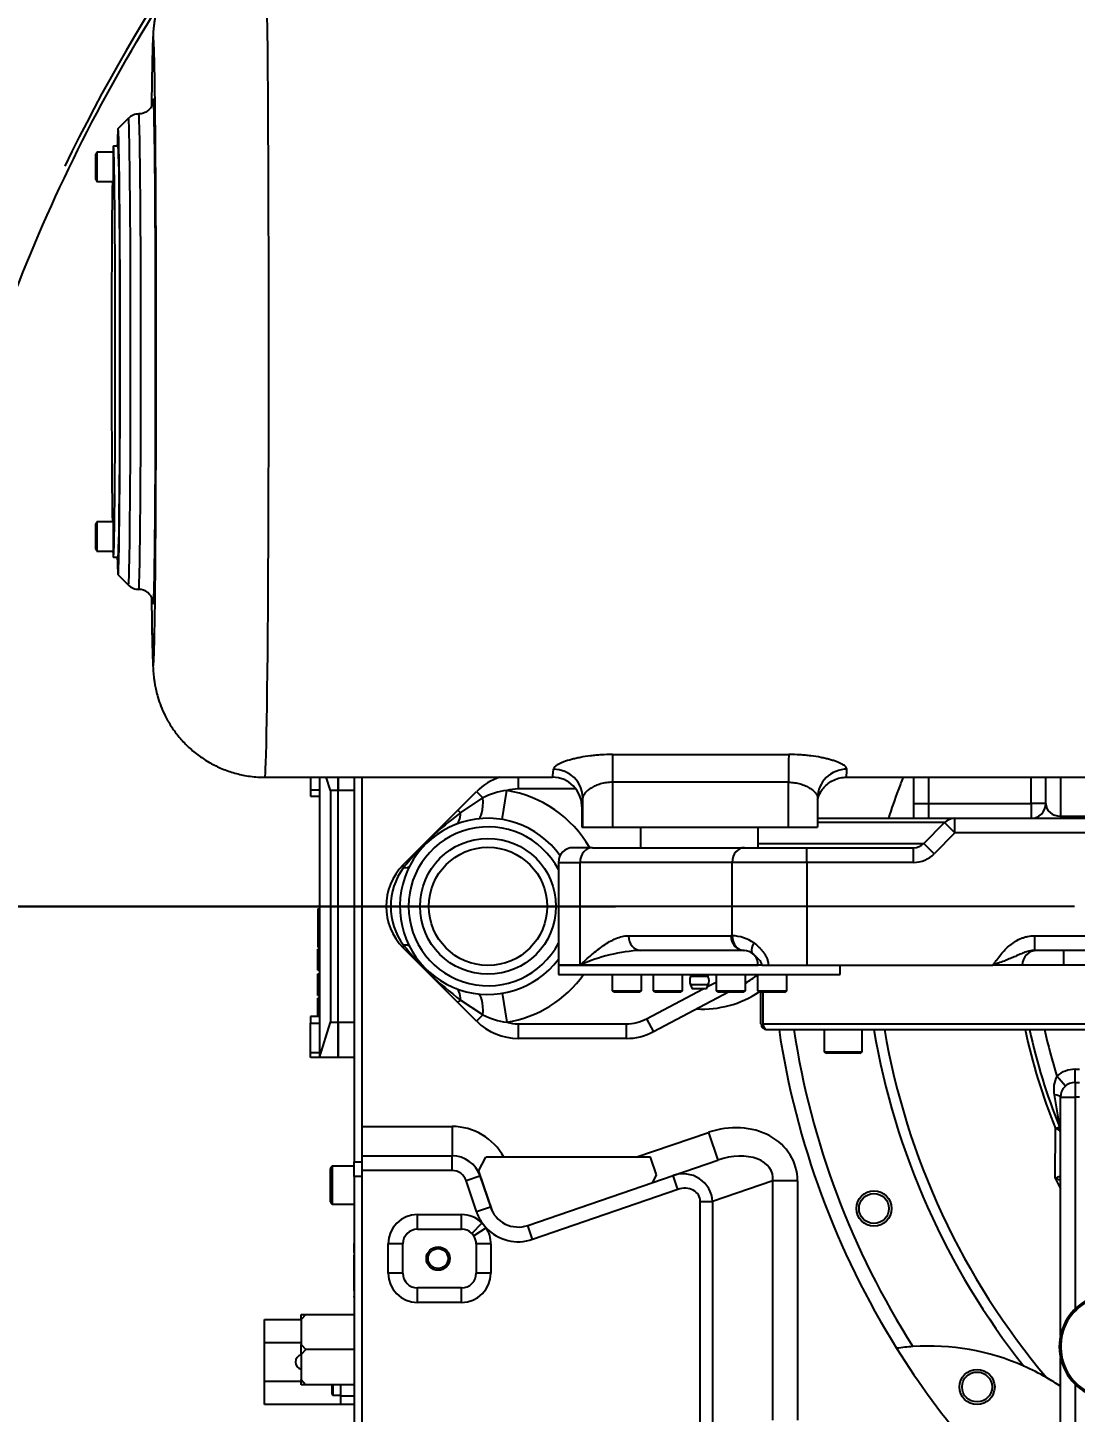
# Model space of a CAD drawing. Header units: millimetres. Extents: x 10462777 to 22643323, y 453826 to 1389191.
# Drawn here: x 11306165 to 11306527.6, y 583259.3 to 583738.6 of the extents above; entities that cross this region are included whole.
import ezdxf

# ---------------------------------------------------------------- set-up
doc = ezdxf.new("R2010")
doc.units = ezdxf.units.MM
doc.header["$LTSCALE"] = 200
doc.header["$MEASUREMENT"] = 0
doc.header["$PDMODE"] = 35
doc.header["$PDSIZE"] = -5
doc.linetypes.add('CENTER2', pattern=[1.125, 0.75, -0.125, 0.125, -0.125])
doc.linetypes.add('PHANTOM', pattern=[2.5, 1.25, -0.25, 0.25, -0.25, 0.25, -0.25])
doc.layers.get('0').update_dxf_attribs({"linetype": 'CONTINUOUS'})
doc.layers.get('DEFPOINTS').update_dxf_attribs({"linetype": 'CONTINUOUS'})
for name, color, linetype in [('$DDT_AUDIT_GENERATED_(15E6)', 7, 'CONTINUOUS'), ('$DDT_AUDIT_GENERATED_(1626)', 7, 'CONTINUOUS'), ('$DDT_AUDIT_GENERATED_(7CC)', 7, 'CONTINUOUS'), ('$DDT_AUDIT_GENERATED_(846)', 7, 'CONTINUOUS'), ('A290-7324-X213', 7, 'CONTINUOUS'), ('A290-7324-X216', 7, 'CONTINUOUS'), ('A290-7324-X391', 7, 'CONTINUOUS'), ('A290-7329-X201', 7, 'CONTINUOUS'), ('A290-7329-X301', 7, 'CONTINUOUS'), ('A290-7329-X382', 7, 'CONTINUOUS'), ('A290-7329-X384', 7, 'CONTINUOUS'), ('DV1_DEFAULT', 7, 'CONTINUOUS'), ('LIBRL_A6-BA-6X10', 7, 'CONTINUOUS'), ('LIBRL_A6-BA-6X16', 7, 'CONTINUOUS'), ('LIBRL_A6-BA-8X12', 7, 'CONTINUOUS'), ('LIBRL_A6-BA-8X35', 7, 'CONTINUOUS'), ('LIBRL_A97L-0218-', 7, 'CONTINUOUS')]:
    doc.layers.add(name, color=color, linetype=linetype)
doc.layers.add('LAYOUT', color=8, linetype='CONTINUOUS', lineweight=25)
doc.styles.get("Standard").update_dxf_attribs({"font": 'SYMBOL'})
doc.dimstyles.new('DS ROBOTEC', dxfattribs={"dimscale": 0, "dimtxt": 2.5, "dimasz": 2.5, "dimexe": 0.3, "dimexo": 0.3, "dimgap": 0.5, "dimtad": 1, "dimzin": 9, "dimdsep": 46, "dimtxsty": 'Standard', "dimblk": 'OPEN', "dimcen": 0, "dimclrd": 4, "dimclre": 4, "dimclrt": 110, "dimazin": 2, "dimtm": 1.5, "dimtfac": 1, "dimtmove": 0, "dimatfit": 3, "dimldrblk": 'OPEN', "dimfxl": 1, "dimtfill": 1, "dimtolj": 1, "dimlwd": -1, "dimlwe": -1, "dimarcsym": 0})

# ---------------------------------------------------------------- blocks, each defined once
blk = doc.blocks.new('A$C7DA30AB0')
at = {"layer": '$DDT_AUDIT_GENERATED_(15E6)', "color": 7, "linetype": 'Continuous', "ltscale": 25.4}
for p, q in [((2578.54, 3070.69, 0), (2578.54, 3066.37, 0)), ((2581.59, 3070.69, 0), (2581.59, 2973.66, 0)), ((2585.35, 3066.12, 0), (2583.94, 3070.69, 0)), ((2588.09, 3066.12, 0), (2588.09, 3070.69, 0)), ((2588.09, 3070.69, 0), (2588.09, 3066.12, 0)), ((2578.54, 3066.37, 0), (2578.54, 3064.09, 0)), ((2578.54, 3066.37, 0), (2581.59, 3066.37, 0)), ((2578.54, 3064.09, 0), (2581.59, 3064.09, 0)), ((2588.09, 3066.12, 0), (2585.35, 3066.12, 0)), ((2585.35, 3066.12, 0), (2585.35, 2985.85, 0)), ((2588.09, 2985.85, 0), (2588.09, 3066.12, 0)), ((2593.58, 3066.12, 0), (2588.09, 3066.12, 0)), ((2588.09, 2985.85, 0), (2588.09, 3066.12, 0)), ((2581.08, 3025.15, 0), (2581.08, 3018.78, 0)), ((2581.08, 3025.15, 0), (2581.59, 3025.15, 0)), ((2581.08, 3018.78, 0), (2581.08, 3016.6, 0)), ((2581.08, 3018.78, 0), (2581.59, 3018.78, 0)), ((2581.08, 3016.6, 0), (2581.08, 3014.71, 0)), ((2581.08, 3016.6, 0), (2581.59, 3016.6, 0)), ((2581.08, 3014.71, 0), (2581.08, 3011.82, 0)), ((2581.08, 3014.71, 0), (2581.59, 3014.71, 0)), ((2581.08, 3011.82, 0), (2581.59, 3011.82, 0)), ((2581.08, 3009.35, 0), (2581.08, 3011.17, 0)), ((2581.08, 3011.17, 0), (2581.59, 3011.17, 0)), ((2581.08, 3005.71, 0), (2581.08, 3009.35, 0)), ((2581.08, 3009.35, 0), (2581.59, 3009.35, 0)), ((2581.08, 3005.71, 0), (2581.59, 3005.71, 0)), ((2581.08, 3003.89, 0), (2581.08, 3005.71, 0)), ((2581.08, 3003.89, 0), (2581.59, 3003.89, 0)), ((2581.08, 3000.7, 0), (2581.08, 3002.59, 0)), ((2581.08, 3002.59, 0), (2581.59, 3002.59, 0)), ((2581.08, 3000.02, 0), (2581.08, 3000.7, 0)), ((2581.08, 3000.7, 0), (2581.59, 3000.7, 0)), ((2581.08, 2997.72, 0), (2581.08, 3000.02, 0)), ((2581.08, 3000.02, 0), (2581.59, 3000.02, 0)), ((2581.08, 2997.06, 0), (2581.08, 2997.72, 0)), ((2581.08, 2997.72, 0), (2581.59, 2997.72, 0)), ((2581.08, 2995.18, 0), (2581.08, 2997.06, 0)), ((2581.08, 2997.06, 0), (2581.59, 2997.06, 0)), ((2581.08, 2997.06, 0), (2581.59, 2997.06, 0)), ((2581.08, 2995.18, 0), (2581.59, 2995.18, 0)), ((2581.08, 2994.06, 0), (2581.08, 2994.2, 0)), ((2581.59, 2994.2, 0), (2581.08, 2994.2, 0)), ((2581.08, 2994.06, 0), (2581.59, 2994.06, 0)), ((2581.08, 2992.06, 0), (2581.08, 2994.06, 0)), ((2581.08, 2992.06, 0), (2581.59, 2992.06, 0)), ((2581.08, 2987.96, 0), (2581.08, 2992.06, 0)), ((2581.59, 2987.89, 0), (2578.54, 2987.89, 0)), ((2578.54, 2987.89, 0), (2578.54, 2985.61, 0)), ((2581.08, 2987.96, 0), (2581.59, 2987.96, 0)), ((2581.08, 2987.89, 0), (2581.08, 2987.96, 0)), ((2578.54, 2975.44, 0), (2578.54, 2985.61, 0)), ((2578.54, 2985.61, 0), (2581.59, 2985.61, 0)), ((2581.59, 2973.66, 0), (2585.35, 2985.85, 0)), ((2585.35, 2985.85, 0), (2588.09, 2985.85, 0)), ((2588.09, 2985.85, 0), (2593.58, 2985.85, 0)), ((2588.09, 2973.66, 0), (2588.09, 2985.85, 0)), ((2588.09, 2985.85, 0), (2588.09, 2973.66, 0)), ((2578.54, 2973.66, 0), (2578.54, 2975.44, 0)), ((2578.54, 2975.44, 0), (2581.59, 2975.44, 0)), ((2581.59, 2973.66, 0), (2578.54, 2973.66, 0)), ((2588.09, 2973.66, 0), (2581.59, 2973.66, 0)), ((2593.58, 2973.66, 0), (2588.09, 2973.66, 0))]:
    blk.add_line(p, q, dxfattribs=at)
at = {"layer": '$DDT_AUDIT_GENERATED_(1626)', "color": 7, "linetype": 'Continuous', "ltscale": 25.4}
for p, q in [((2585.96, 2857.17, 0), (2585.96, 2860.38, 0)), ((2585.96, 2857.17, 0), (2586.16, 2856.82, 0)), ((2586.16, 2860.38, 0), (2586.16, 2856.82, 0)), ((2586.16, 2856.82, 0), (2589.01, 2856.82, 0))]:
    blk.add_line(p, q, dxfattribs=at)
blk.add_open_spline([(2778.63, 3056.49, 0), (2779.65, 3059.78, 0), (2781.31, 3064.53, 0), (2783.12, 3069.23, 0), (2783.7, 3070.71, 0)], degree=3, knots=[0.08101303, 0.08101303, 0.08101303, 0.08101303, 0.09602827, 0.10297048, 0.10297048, 0.10297048, 0.10297048], dxfattribs=at)
at = {"layer": '$DDT_AUDIT_GENERATED_(7CC)', "color": 7, "linetype": 'Continuous', "ltscale": 25.4}
for radius, start, end in [(18.29, 64.1811, 256.5944), (17.78, 66.303, 257.4493)]:
    blk.add_arc((2855.91, 2873.59, 0), radius, start, end, dxfattribs=at)
at = {"layer": '$DDT_AUDIT_GENERATED_(846)', "color": 7, "linetype": 'Continuous', "ltscale": 25.4}
for p, q in [((2856.41, 3005.67, 0), (2824.82, 3005.67, 0)), ((2734.39, 2985.35, 0), (2734.39, 2996.32, 0)), ((2735.08, 2996.32, 0), (2735.08, 2985.35, 0)), ((2735.08, 2985.35, 0), (2856.41, 2985.35, 0)), ((2736.43, 2983.31, 0), (2858.35, 2983.31, 0))]:
    blk.add_line(p, q, dxfattribs=at)
for centre, radius, start, end in [((2736.43, 2985.35, 0), 2.03, 180, 270), ((2736.49, 2984.25, 0), 0.937, 201.223, 266.4641)]:
    blk.add_arc(centre, radius, start, end, dxfattribs=at)
blk.add_ellipse((2736.9, 2985.35, 0), major_axis=(0, -2.03), ratio=0.895903, start_param=4.712389, end_param=5.497787, dxfattribs=at)
at = {"layer": 'A290-7324-X213', "color": 7, "linetype": 'Continuous', "ltscale": 25.4}
for p, q in [((2650.36, 3070.69, 0), (2650.36, 3066.63, 0)), ((2629.53, 3059.29, 0), (2635.99, 3065.76, 0)), ((2630.42, 3058.4, 0), (2638.18, 3063.57, 0)), ((2635.99, 3065.76, 0), (2638.18, 3063.57, 0)), ((2644.78, 3056.08, 0), (2646.4, 3066.1, 0)), ((2670.39, 3066.63, 0), (2650.36, 3066.63, 0)), ((2610.59, 3040.36, 0), (2629.53, 3059.29, 0)), ((2629.53, 3059.29, 0), (2630.42, 3058.4, 0)), ((2629.53, 2992.68, 0), (2610.59, 3011.62, 0)), ((2644.78, 2995.9, 0), (2646.4, 2985.87, 0)), ((2694.82, 2987.11, 0), (2714.4, 2997.44, 0)), ((2723.17, 2996.32, 0), (2697.19, 2982.61, 0)), ((2715.84, 2998.2, 0), (2718.88, 2999.8, 0)), ((2629.53, 2992.68, 0), (2630.42, 2993.57, 0)), ((2635.99, 2986.22, 0), (2629.53, 2992.68, 0)), ((2638.18, 2988.41, 0), (2630.42, 2993.57, 0)), ((2635.99, 2986.22, 0), (2638.18, 2988.41, 0)), ((2694.82, 2987.11, 0), (2697.19, 2982.61, 0)), ((2650.36, 2985.35, 0), (2687.71, 2985.35, 0)), ((2650.36, 2985.35, 0), (2650.36, 2980.27, 0)), ((2687.71, 2985.35, 0), (2687.71, 2980.27, 0)), ((2687.71, 2980.27, 0), (2650.36, 2980.27, 0))]:
    blk.add_line(p, q, dxfattribs=at)
for radius in [23.52, 20.47]:
    blk.add_circle((2639.91, 3025.99, 0), radius, dxfattribs=at)
for centre, radius, start, end in [((2650.36, 3051.39, 0), 20.32, 108.1949, 135), ((2649.33, 3042.02, 0), 24.26, 96.9328, 117.371), ((2650.36, 3051.39, 0), 15.24, 90, 105.0416), ((2639.91, 3025.99, 0), 40.64, 30, 80.8055), ((2695.03, 2971.76, 0), 108.08, 126.7105, 141.2629), ((2639.91, 3025.99, 0), 30.48, 35.1185, 323.1301), ((2639.91, 3025.99, 0), 27.5, 27.5565, 332.4435), ((2624.96, 3025.99, 0), 20.32, 135, 225), ((2628.49, 3025.99, 0), 22.26, 142.9783, 217.0217), ((2695.02, 3080.21, 0), 108.07, 218.7362, 233.2904), ((2639.91, 3025.99, 0), 40.64, 279.1945, 324.5495), ((2714.08, 3025.99, 0), 30.48, 299.3945, 308.6791), ((2650.36, 3000.59, 0), 20.32, 225, 270), ((2649.43, 3010.27, 0), 24.58, 242.7664, 262.9297), ((2687.71, 3000.59, 0), 15.24, 270, 297.8174), ((2650.36, 3000.59, 0), 15.24, 254.9584, 270), ((2687.71, 3000.59, 0), 20.32, 270, 297.8174)]:
    blk.add_arc(centre, radius, start, end, dxfattribs=at)
for centre, major_axis, ratio, start_param, end_param in [((2635.37, 3066.37, 0), (1.13, -10.1), 0.255877, 0, 1.260507), ((2625.02, 3063.8, 0), (-3.72, 9.45), 0.413811, 3.141593, 3.951914), ((2614.18, 3036.76, 0), (-3.59, 3.59), 0.218815, 0, 0.560572), ((2603.8, 3044.64, 0), (-9.03, 4.66), 0.271651, 2.572276, 3.141593), ((2614.18, 3015.21, 0), (-3.59, -3.59), 0.218815, 5.722614, 6.283185), ((2603.8, 3007.34, 0), (-9.03, -4.66), 0.271651, 3.141593, 3.710909), ((2625.02, 2988.17, 0), (-3.72, -9.45), 0.413811, 2.331272, 3.141593), ((2635.37, 2985.6, 0), (1.13, 10.1), 0.255877, 5.022678, 6.283185)]:
    blk.add_ellipse(centre, major_axis=major_axis, ratio=ratio, start_param=start_param, end_param=end_param, dxfattribs=at)
at = {"layer": 'A290-7324-X216', "color": 7, "linetype": 'Continuous', "ltscale": 25.4}
for p, q in [((2636.57, 2934.36, 0), (2639.21, 2939.16, 0)), ((2696.16, 2939.13, 0), (2639.21, 2939.16, 0)), ((2698.27, 2933.01, 0), (2696.16, 2939.13, 0)), ((2636.57, 2934.36, 0), (2641.34, 2920.48, 0)), ((2653.67, 2915.53, 0), (2697.01, 2930.43, 0)), ((2697.01, 2930.43, 0), (2698.27, 2933.01, 0))]:
    blk.add_line(p, q, dxfattribs=at)
at = {"layer": 'A290-7324-X391', "color": 7, "linetype": 'Continuous', "ltscale": 25.4}
for p, q in [((2511.9, 3289.13, 0), (2510.28, 3289.13, 0)), ((2510.28, 3146.89, 0), (2511.9, 3146.89, 0))]:
    blk.add_line(p, q, dxfattribs=at)
for centre, start_param, end_param in [((2510.28, 3218.01, 0), 0, 0.239619), ((2510.28, 3218.01, 0), 2.901974, 6.283185), ((2511.9, 3218.01, 0), 3.141593, 6.283185), ((2510.28, 3218.01, 0), 0.594245, 2.547348)]:
    blk.add_ellipse(centre, major_axis=(0, 71.12), ratio=0.009264, start_param=start_param, end_param=end_param, dxfattribs=at)
at = {"layer": 'A290-7329-X201', "color": 7, "linetype": 'Continuous', "ltscale": 25.4}
for p, q in [((2596.22, 3070.69, 0), (2596.22, 2949.79, 0)), ((2596.22, 2949.79, 0), (2596.22, 2939.63, 0)), ((2596.22, 2949.79, 0), (2627.51, 2949.79, 0)), ((2627.51, 2949.79, 0), (2627.51, 2939.63, 0)), ((2691.09, 2939.13, 0), (2716.19, 2947.76, 0)), ((2716.19, 2947.76, 0), (2719.49, 2938.16, 0)), ((2596.22, 2939.63, 0), (2596.22, 2934.55, 0)), ((2596.22, 2939.63, 0), (2627.51, 2939.63, 0)), ((2627.51, 2934.55, 0), (2627.51, 2939.63, 0)), ((2596.22, 2934.55, 0), (2596.22, 2779.61, 0)), ((2627.51, 2934.55, 0), (2596.22, 2934.55, 0)), ((2703.99, 2932.83, 0), (2719.49, 2938.16, 0)), ((2632.33, 2931.07, 0), (2637.14, 2932.68, 0)), ((2635.91, 2920.32, 0), (2632.33, 2931.07, 0)), ((2637.14, 2932.68, 0), (2640.73, 2921.92, 0)), ((2653.67, 2915.53, 0), (2703.99, 2932.83, 0)), ((2705.64, 2928.02, 0), (2703.99, 2932.83, 0)), ((2738.5, 2931.02, 0), (2717.61, 2923.84, 0)), ((2747.03, 2931.02, 0), (2738.5, 2931.02, 0)), ((2738.5, 2848.18, 0), (2738.5, 2931.02, 0)), ((2747.03, 2931.02, 0), (2747.03, 2848.18, 0)), ((2705.64, 2928.02, 0), (2655.32, 2910.72, 0)), ((2615.52, 2919.31, 0), (2630.76, 2919.31, 0)), ((2615.52, 2914.23, 0), (2615.52, 2919.31, 0)), ((2630.76, 2914.23, 0), (2630.76, 2919.31, 0)), ((2635.91, 2920.32, 0), (2640.73, 2921.92, 0)), ((2640.83, 2921.96, 0), (2640.73, 2921.92, 0)), ((2713.35, 2923.84, 0), (2717.61, 2923.84, 0)), ((2713.35, 2847.14, 0), (2713.35, 2923.84, 0)), ((2717.61, 2923.84, 0), (2717.61, 2847.14, 0)), ((2634.33, 2912.77, 0), (2637.89, 2916.39, 0)), ((2639.29, 2914.67, 0), (2635.03, 2911.91, 0)), ((2637.89, 2916.39, 0), (2639.29, 2914.67, 0)), ((2655.32, 2910.72, 0), (2653.67, 2915.53, 0)), ((2615.52, 2914.23, 0), (2630.76, 2914.23, 0)), ((2635.03, 2911.91, 0), (2634.33, 2912.77, 0)), ((2605.36, 2898.99, 0), (2605.36, 2909.15, 0)), ((2610.44, 2909.15, 0), (2605.36, 2909.15, 0)), ((2610.44, 2898.99, 0), (2610.44, 2909.15, 0)), ((2640.92, 2909.15, 0), (2635.84, 2909.15, 0)), ((2635.84, 2909.15, 0), (2635.84, 2898.99, 0)), ((2640.92, 2909.15, 0), (2640.92, 2898.99, 0)), ((2610.44, 2898.99, 0), (2605.36, 2898.99, 0)), ((2640.92, 2898.99, 0), (2635.84, 2898.99, 0)), ((2630.76, 2893.91, 0), (2615.52, 2893.91, 0)), ((2615.52, 2888.83, 0), (2615.52, 2893.91, 0)), ((2630.76, 2888.83, 0), (2630.76, 2893.91, 0)), ((2630.76, 2888.83, 0), (2615.52, 2888.83, 0))]:
    blk.add_line(p, q, dxfattribs=at)
for radius in [4.06, 3.45]:
    blk.add_circle((2622.64, 2904.07, 0), radius, dxfattribs=at)
for centre, radius, start, end in [((2714.08, 3025.99, 0), 30.48, 299.3945, 308.6791), ((2714.08, 3025.99, 0), 35.56, 266.8147, 303.591), ((2627.51, 2929.47, 0), 20.32, 28.4852, 90), ((2627.51, 2929.47, 0), 10.16, 18.4349, 90), ((2627.51, 2929.47, 0), 5.08, 18.4349, 90), ((2615.52, 2909.15, 0), 10.16, 90, 180), ((2630.76, 2909.15, 0), 10.16, 45.5022, 90), ((2650.37, 2925.14, 0), 15.24, 198.4349, 215.0083), ((2650.37, 2925.14, 0), 10.16, 198.4349, 288.9704), ((2650.37, 2925.14, 0), 15.24, 223.3977, 288.9704), ((2630.76, 2909.15, 0), 10.16, 0, 32.9038), ((2615.52, 2909.15, 0), 5.08, 90, 180), ((2630.76, 2909.15, 0), 5.08, 45.5022, 90), ((2630.76, 2909.15, 0), 5.08, 0, 32.9038), ((2615.52, 2898.99, 0), 10.16, 180, 270), ((2615.52, 2898.99, 0), 5.08, 180, 270), ((2630.76, 2898.99, 0), 10.16, 270, 0), ((2630.76, 2898.99, 0), 5.08, 270, 0)]:
    blk.add_arc(centre, radius, start, end, dxfattribs=at)
for centre, major_axis, ratio in [((2722.8, 2928.55, 0), (-23.31, -8.01), 0.824371), ((2722.8, 2928.55, 0), (-15.39, -5.29), 0.624328), ((2707.29, 2923.22, 0), (-9.79, -3.36), 0.981635), ((2707.29, 2923.22, 0), (-5.83, -2), 0.824371)]:
    blk.add_ellipse(centre, major_axis=major_axis, ratio=ratio, start_param=2.865455, end_param=4.712389, dxfattribs=at)
at = {"layer": 'A290-7329-X301', "color": 7, "linetype": 'Continuous', "ltscale": 25.4}
for p, q in [((2787.23, 3061.55, 0), (2787.23, 3070.69, 0)), ((2792.31, 3070.69, 0), (2792.31, 3061.55, 0)), ((2827.87, 3061.55, 0), (2827.87, 3070.69, 0)), ((2832.95, 3061.55, 0), (2832.95, 3070.69, 0)), ((2838.03, 3070.69, 0), (2838.03, 3057.19, 0)), ((2787.23, 3056.47, 0), (2787.23, 3061.55, 0)), ((2787.23, 3061.55, 0), (2792.31, 3061.55, 0)), ((2792.31, 3061.55, 0), (2827.87, 3061.55, 0)), ((2792.31, 3061.55, 0), (2792.31, 3056.47, 0)), ((2827.87, 3061.55, 0), (2827.87, 3056.47, 0)), ((2832.95, 3061.55, 0), (2827.87, 3061.55, 0)), ((2753.98, 3056.47, 0), (2801.52, 3056.47, 0)), ((2797.93, 3054.98, 0), (2753.98, 3054.98, 0)), ((2790.75, 3047.79, 0), (2797.93, 3054.98, 0)), ((2801.52, 3051.39, 0), (2797.93, 3054.98, 0)), ((2801.52, 3051.39, 0), (2801.52, 3056.47, 0)), ((2801.52, 3056.47, 0), (2973.92, 3056.47, 0)), ((2838.03, 3057.19, 0), (2853.27, 3057.19, 0)), ((2838.03, 3057.19, 0), (2838.03, 3056.47, 0)), ((2801.52, 3051.39, 0), (2794.34, 3044.2, 0)), ((2973.92, 3051.39, 0), (2801.52, 3051.39, 0)), ((2676.07, 3046.31, 0), (2669.37, 3046.31, 0)), ((2676.07, 3046.31, 0), (2728.72, 3046.31, 0)), ((2728.72, 3046.31, 0), (2750.22, 3046.31, 0)), ((2733.38, 3047.79, 0), (2790.75, 3047.79, 0)), ((2750.22, 3041.23, 0), (2750.22, 3046.31, 0)), ((2750.22, 3046.31, 0), (2787.16, 3046.31, 0)), ((2787.16, 3041.23, 0), (2787.16, 3046.31, 0)), ((2794.34, 3044.2, 0), (2790.75, 3047.79, 0)), ((2664.29, 3041.23, 0), (2664.29, 3005.67, 0)), ((2664.29, 3041.23, 0), (2671.77, 3041.23, 0)), ((2671.77, 3005.67, 0), (2671.77, 3041.23, 0)), ((2724.42, 3041.23, 0), (2671.77, 3041.23, 0)), ((2724.42, 3015.82, 0), (2724.42, 3041.23, 0)), ((2750.22, 3041.23, 0), (2724.42, 3041.23, 0)), ((2750.22, 3041.23, 0), (2750.22, 3005.67, 0)), ((2787.16, 3041.23, 0), (2750.22, 3041.23, 0)), ((2688.53, 3015.83, 0), (2724, 3015.83, 0)), ((2829.03, 3015.83, 0), (2973.92, 3015.83, 0)), ((2829.03, 3015.83, 0), (2829.03, 3010.75, 0)), ((2728.3, 3010.75, 0), (2692.83, 3010.75, 0)), ((2973.92, 3010.75, 0), (2829.03, 3010.75, 0)), ((2839.04, 3010.75, 0), (2839.04, 3005.67, 0)), ((2671.77, 3005.67, 0), (2664.29, 3005.67, 0)), ((2733.38, 3005.67, 0), (2671.77, 3005.67, 0)), ((2734.73, 3005.67, 0), (2733.38, 3005.67, 0)), ((2734.73, 3005.67, 0), (2736.92, 3005.67, 0)), ((2736.92, 3005.67, 0), (2750.22, 3005.67, 0)), ((2750.22, 3005.67, 0), (2814.66, 3005.67, 0)), ((2824.82, 3005.67, 0), (2814.66, 3005.67, 0)), ((2839.78, 2963.78, 0), (2836.78, 2967.23, 0)), ((2843.11, 2965.03, 0), (2843.11, 2969.6, 0)), ((2843.11, 2969.6, 0), (2844.6, 2969.6, 0)), ((2843.11, 2965.03, 0), (2844.6, 2965.03, 0)), ((2843.11, 2965.03, 0), (2843.11, 2959.95, 0)), ((2838.03, 2877.42, 0), (2838.03, 2959.95, 0)), ((2838.03, 2959.95, 0), (2843.11, 2959.95, 0)), ((2844.6, 2959.95, 0), (2843.11, 2959.95, 0)), ((2843.11, 2959.95, 0), (2843.11, 2886.65, 0)), ((2836.17, 2931.87, 0), (2836.28, 2949.13, 0)), ((2836.28, 2949.13, 0), (2837.66, 2949.69, 0)), ((2837.66, 2949.69, 0), (2837.68, 2949.7, 0)), ((2838.03, 2756.75, 0), (2838.03, 2869.75, 0)), ((2843.11, 2860.53, 0), (2843.11, 2756.75, 0))]:
    blk.add_line(p, q, dxfattribs=at)
for centre, radius in [((2773.49, 2921.4, 0), 6.1), ((2773.49, 2921.4, 0), 5.18), ((2809.16, 2859.61, 0), 6.1), ((2809.16, 2859.61, 0), 5.18)]:
    blk.add_circle(centre, radius, dxfattribs=at)
for centre, radius, start, end in [((2827.87, 3061.55, 0), 5.08, 270, 0), ((2801.52, 3051.39, 0), 5.08, 90, 135), ((2669.37, 3041.23, 0), 5.08, 90, 180), ((2787.16, 3051.39, 0), 5.08, 270, 315), ((2787.16, 3051.39, 0), 10.16, 270, 315), ((2724, 3005.67, 0), 10.16, 87.6454, 90), ((2724.08, 3002.23, 0), 13.59, 54.6811, 88.5641), ((2696.06, 2951.17, 0), 59.67, 93.1076, 114.0216), ((2728.3, 3005.67, 0), 5.08, 87.6454, 90), ((2728.3, 3005.67, 0), 5.08, 48.8841, 87.6454), ((2829.9, 3005.67, 0), 5.08, 90, 180), ((2728.3, 3005.67, 0), 5.08, 0, 48.8841), ((3025.99, 3025.99, 0), 288.54, 188.5045, 212.017), ((3025.99, 3025.99, 0), 283.46, 188.6581, 212.5215), ((3025.99, 3025.99, 0), 256.1, 189.5913, 218.4136), ((3025.99, 3025.99, 0), 252.51, 189.7291, 220.2571), ((3025.99, 3025.99, 0), 204.69, 192.0329, 202.0542), ((3025.99, 3025.99, 0), 203.2, 192.1224, 202.0542), ((3025.99, 3025.99, 0), 198.12, 192.4381, 197.2504), ((2845.26, 2962.77, 0), 9.58, 152.2336, 191.997), ((2843.11, 2959.95, 0), 9.65, 90, 130.9678), ((2843.11, 2959.95, 0), 5.08, 90, 180), ((3372.78, 3041.8, 0), 542.97, 188.5812, 189.7659), ((2832.63, 2947.78, 0), 5.4, 0.0279, 20.8072), ((3025.99, 3025.99, 0), 211.87, 206.3724, 207.4841), ((2792.5, 2792.5, 0), 81.28, 93.8993, 97.897), ((3025.99, 3025.99, 0), 288.54, 212.017, 229.3521), ((2792.5, 2792.5, 0), 81.28, 66.1868, 93.8993), ((2792.5, 2792.5, 0), 81.28, 59.8849, 66.1868), ((2792.5, 2792.5, 0), 81.28, 55.9178, 59.8849)]:
    blk.add_arc(centre, radius, start, end, dxfattribs=at)
for centre, major_axis, ratio, start_param, end_param in [((2838.03, 3061.55, 0), (-5.08, 0), 0.857493, 0, 1.570796), ((2676.07, 3041.23, 0), (0, -5.08), 0.8466, 3.141593, 4.712389), ((2728.72, 3041.23, 0), (0, -5.08), 0.8466, 3.141593, 4.712389), ((2692.83, 3015.83, 0), (0, -5.08), 0.8466, 4.712389, 6.283185), ((2728.3, 3015.83, 0), (0, -5.08), 0.8466, 4.712389, 6.283185), ((2728.72, 3015.82, 0), (-0.21, -5.08), 0.846397, 4.747178, 6.283185), ((2734.98, 3013.32, 0), (-3.34, -3.83), 0.491937, 5.117968, 6.283185), ((2833.46, 2959.95, 0), (4.57, 0), 0.215215, 0, 1.010448), ((2832.95, 2947.78, 0), (-5.08, 0), 0.35152, 3.141593, 3.99772), ((2833.46, 2947.99, 0), (4.57, 0), 0.971601, 0, 0.395048)]:
    blk.add_ellipse(centre, major_axis=major_axis, ratio=ratio, start_param=start_param, end_param=end_param, dxfattribs=at)
for points, knots in [([(2671.77, 3005.67, 0), (2671.94, 3005.82, 0), (2672.11, 3005.97, 0), (2672.44, 3006.27, 0), (2672.94, 3006.72, 0), (2673.44, 3007.17, 0), (2674.44, 3008.07, 0), (2675.11, 3008.66, 0), (2677.14, 3010.38, 0), (2678.5, 3011.47, 0), (2680.58, 3012.92, 0), (2681.28, 3013.37, 0), (2682.7, 3014.18, 0), (2683.42, 3014.54, 0), (2684.85, 3015.14, 0), (2685.58, 3015.39, 0), (2687.04, 3015.73, 0), (2687.78, 3015.83, 0), (2688.53, 3015.83, 0)], [0, 0, 0, 0, 0.03125, 0.03125, 0.0625, 0.125, 0.125, 0.25, 0.25, 0.5, 0.5, 0.625, 0.625, 0.75, 0.75, 0.875, 0.875, 1, 1, 1, 1]), ([(2814.66, 3005.67, 0), (2814.88, 3005.98, 0), (2815.1, 3006.29, 0), (2815.55, 3006.92, 0), (2815.77, 3007.23, 0), (2816.45, 3008.15, 0), (2816.92, 3008.76, 0), (2818.37, 3010.53, 0), (2819.42, 3011.64, 0), (2820.9, 3012.85, 0), (2821.21, 3013.08, 0), (2821.84, 3013.52, 0), (2822.16, 3013.73, 0), (2823.14, 3014.33, 0), (2823.83, 3014.67, 0), (2824.9, 3015.09, 0), (2825.27, 3015.22, 0), (2826, 3015.44, 0), (2826.37, 3015.53, 0), (2827.49, 3015.75, 0), (2828.26, 3015.83, 0), (2829.03, 3015.83, 0)], [0, 0, 0, 0, 0.0625, 0.0625, 0.125, 0.125, 0.25, 0.25, 0.5, 0.5, 0.5625, 0.5625, 0.625, 0.625, 0.75, 0.75, 0.8125, 0.8125, 0.875, 0.875, 1, 1, 1, 1]), ([(2731.93, 3013.32, 0), (2732.51, 3012.9, 0), (2733.08, 3012.43, 0), (2733.89, 3011.65, 0), (2734.15, 3011.37, 0), (2734.67, 3010.79, 0), (2734.92, 3010.49, 0), (2735.39, 3009.85, 0), (2735.62, 3009.52, 0), (2736.03, 3008.83, 0), (2736.22, 3008.47, 0), (2736.55, 3007.71, 0), (2736.68, 3007.32, 0), (2736.82, 3006.71, 0), (2736.86, 3006.51, 0), (2736.91, 3006.09, 0), (2736.92, 3005.88, 0), (2736.92, 3005.67, 0)], [0, 0, 0, 0, 0.25, 0.25, 0.375, 0.375, 0.5, 0.5, 0.625, 0.625, 0.75, 0.75, 0.875, 0.875, 0.9375, 0.9375, 1, 1, 1, 1]), ([(2829.03, 3010.75, 0), (2828.38, 3010.75, 0), (2827.75, 3010.66, 0), (2826.83, 3010.44, 0), (2826.53, 3010.36, 0), (2825.93, 3010.17, 0), (2825.64, 3010.06, 0), (2824.78, 3009.73, 0), (2824.22, 3009.49, 0), (2823.11, 3009, 0), (2822.56, 3008.75, 0), (2821.43, 3008.25, 0), (2820.86, 3008.01, 0), (2819.7, 3007.53, 0), (2819.1, 3007.29, 0), (2817.88, 3006.82, 0), (2817.26, 3006.59, 0), (2816.29, 3006.25, 0), (2815.97, 3006.13, 0), (2815.48, 3005.96, 0), (2815.23, 3005.87, 0), (2814.99, 3005.78, 0), (2814.82, 3005.72, 0), (2814.74, 3005.69, 0), (2814.66, 3005.67, 0)], [0, 0, 0, 0, 0.125, 0.125, 0.1875, 0.1875, 0.25, 0.25, 0.375, 0.375, 0.5, 0.5, 0.625, 0.625, 0.75, 0.75, 0.875, 0.875, 0.9375, 0.9375, 0.96875, 0.984375, 0.984375, 1, 1, 1, 1]), ([(2734.73, 3005.67, 0), (2734.73, 3005.82, 0), (2734.71, 3005.97, 0), (2734.62, 3006.25, 0), (2734.56, 3006.37, 0), (2734.37, 3006.71, 0), (2734.22, 3006.9, 0), (2733.93, 3007.26, 0), (2733.78, 3007.42, 0), (2733.49, 3007.73, 0), (2733.35, 3007.87, 0), (2732.93, 3008.29, 0), (2732.66, 3008.55, 0), (2732.14, 3009.05, 0), (2731.89, 3009.28, 0), (2731.64, 3009.49, 0)], [0, 0, 0, 0, 0.0625, 0.0625, 0.125, 0.125, 0.25, 0.25, 0.375, 0.375, 0.5, 0.5, 0.75, 0.75, 1, 1, 1, 1]), ([(2836.17, 2931.87, 0), (2836.31, 2931.93, 0), (2836.44, 2931.99, 0), (2836.7, 2932.09, 0), (2836.82, 2932.14, 0), (2837.16, 2932.28, 0), (2837.35, 2932.36, 0), (2837.68, 2932.49, 0), (2837.81, 2932.53, 0), (2837.98, 2932.59, 0), (2838.03, 2932.59, 0), (2838.03, 2932.58, 0)], [0, 0, 0, 0, 0.125, 0.125, 0.25, 0.25, 0.5, 0.5, 0.75, 0.75, 1, 1, 1, 1]), ([(2838.05, 2931.02, 0), (2837.98, 2931.07, 0), (2837.91, 2931.13, 0), (2837.62, 2931.31, 0), (2837.37, 2931.44, 0), (2836.95, 2931.61, 0), (2836.8, 2931.67, 0), (2836.49, 2931.78, 0), (2836.33, 2931.83, 0), (2836.17, 2931.87, 0)], [0.4067584, 0.4067584, 0.4067584, 0.4067584, 0.5, 0.5, 0.75, 0.75, 0.875, 0.875, 1, 1, 1, 1])]:
    blk.add_open_spline(points, degree=3, knots=knots, dxfattribs=at)
at = {"layer": 'A290-7329-X382', "color": 7, "linetype": 'Continuous', "ltscale": 25.4}
for p, q in [((2692.74, 3053.42, 0), (2692.74, 3046.31, 0)), ((2733.38, 3046.31, 0), (2733.38, 3053.42, 0)), ((2682.84, 3002.42, 0), (2682.84, 2996.73, 0)), ((2693, 2996.73, 0), (2693, 3002.42, 0)), ((2682.84, 2996.73, 0), (2693, 2996.73, 0)), ((2682.84, 2996.73, 0), (2683.54, 2996.32, 0)), ((2692.29, 2996.32, 0), (2683.54, 2996.32, 0)), ((2692.29, 2996.32, 0), (2693, 2996.73, 0))]:
    blk.add_line(p, q, dxfattribs=at)
at = {"layer": 'A290-7329-X384', "color": 7, "linetype": 'Continuous', "ltscale": 25.4}
for p, q in [((2664.29, 3005.67, 0), (2733.38, 3005.67, 0)), ((2664.29, 3005.67, 0), (2664.29, 3002.42, 0)), ((2761.83, 3002.42, 0), (2761.83, 3005.67, 0)), ((2664.29, 3002.42, 0), (2761.83, 3002.42, 0))]:
    blk.add_line(p, q, dxfattribs=at)
at = {"layer": 'DV1_DEFAULT', "color": 1, "linetype": 'CENTER2', "ltscale": 7}
for p, q in [((5992.89, 3025.99, 0), (0, 3025.99, 0)), ((59.09, 3025.99, 0), (6051.98, 3025.99, 0))]:
    blk.add_line(p, q, dxfattribs=at)
at = {"layer": 'DV1_DEFAULT', "color": 7, "linetype": 'CENTER2', "ltscale": 25.4}
blk.add_arc((3025.99, 3025.99, 0), 590.95, 136.81057, 154.30656, dxfattribs=at)
at = {"layer": 'LAYOUT', "color": 6, "linetype": 'PHANTOM'}
for centre, radius in [((3030.45, 3025.99, 0), 2693.02), ((3025.99, 3025.99, 0), 589.24)]:
    blk.add_circle(centre, radius, dxfattribs=at)
at = {"layer": 'LIBRL_A6-BA-6X10', "color": 7, "linetype": 'Continuous', "ltscale": 25.4}
for p, q in [((2504.17, 3284.56, 0), (2504.15, 3282.02, 0)), ((2504.19, 3284.56, 0), (2504.17, 3284.56, 0)), ((2504.59, 3287.1, 0), (2504.18, 3286.39, 0)), ((2504.21, 3282.02, 0), (2504.19, 3284.56, 0)), ((2510.28, 3287.1, 0), (2504.59, 3287.1, 0)), ((2504.21, 3282.02, 0), (2504.15, 3282.02, 0)), ((2504.15, 3282.02, 0), (2504.17, 3279.48, 0)), ((2504.17, 3279.48, 0), (2504.19, 3279.48, 0)), ((2504.19, 3279.48, 0), (2504.21, 3282.02, 0)), ((2504.18, 3277.64, 0), (2504.59, 3276.94, 0)), ((2504.59, 3276.94, 0), (2510.28, 3276.94, 0)), ((2504.59, 3159.08, 0), (2504.18, 3158.38, 0)), ((2510.28, 3159.08, 0), (2504.59, 3159.08, 0)), ((2504.17, 3156.54, 0), (2504.15, 3154, 0)), ((2504.21, 3154, 0), (2504.15, 3154, 0)), ((2504.15, 3154, 0), (2504.17, 3151.46, 0)), ((2504.19, 3156.54, 0), (2504.17, 3156.54, 0)), ((2504.21, 3154, 0), (2504.19, 3156.54, 0)), ((2504.19, 3151.46, 0), (2504.21, 3154, 0)), ((2504.17, 3151.46, 0), (2504.19, 3151.46, 0)), ((2504.18, 3149.63, 0), (2504.59, 3148.92, 0)), ((2504.59, 3148.92, 0), (2510.28, 3148.92, 0)), ((2593.58, 3070.69, 0), (2593.58, 2937.59, 0)), ((2733.13, 3002.42, 0), (2733.13, 2996.73, 0)), ((2743.29, 2996.73, 0), (2743.29, 3002.42, 0)), ((2733.13, 2996.73, 0), (2743.29, 2996.73, 0)), ((2733.13, 2996.73, 0), (2733.83, 2996.32, 0)), ((2742.58, 2996.32, 0), (2733.83, 2996.32, 0)), ((2742.58, 2996.32, 0), (2743.29, 2996.73, 0)), ((2593.58, 2937.59, 0), (2596.22, 2937.59, 0)), ((2593.58, 2932.51, 0), (2593.58, 2937.59, 0)), ((2593.58, 2932.51, 0), (2593.58, 2768.94, 0)), ((2596.22, 2932.51, 0), (2593.58, 2932.51, 0)), ((2593.48, 2909.3, 0), (2593.58, 2909.3, 0)), ((2593.48, 2909.3, 0), (2593.48, 2908.02, 0)), ((2593.48, 2908.02, 0), (2593.58, 2908.02, 0)), ((2593.48, 2908.02, 0), (2593.48, 2907.5, 0)), ((2593.48, 2907.5, 0), (2593.58, 2907.5, 0)), ((2593.48, 2907.5, 0), (2593.48, 2906.18, 0)), ((2593.48, 2906.18, 0), (2593.58, 2906.18, 0)), ((2593.48, 2905.29, 0), (2593.48, 2901.02, 0)), ((2593.48, 2905.29, 0), (2593.58, 2905.29, 0)), ((2593.48, 2901.02, 0), (2593.58, 2901.02, 0)), ((2593.48, 2901.02, 0), (2593.48, 2900.21, 0)), ((2593.48, 2900.21, 0), (2593.58, 2900.21, 0)), ((2593.48, 2900.21, 0), (2593.48, 2899.8, 0)), ((2593.48, 2899.8, 0), (2593.58, 2899.8, 0)), ((2593.48, 2899.8, 0), (2593.48, 2898.99, 0)), ((2593.48, 2898.99, 0), (2593.58, 2898.99, 0)), ((2593.48, 2898.99, 0), (2593.48, 2894.72, 0)), ((2593.48, 2894.72, 0), (2593.48, 2894.68, 0)), ((2593.48, 2894.72, 0), (2593.58, 2894.72, 0)), ((2593.48, 2894.68, 0), (2593.48, 2894.16, 0)), ((2593.48, 2894.68, 0), (2593.58, 2894.68, 0)), ((2593.48, 2894.16, 0), (2593.48, 2892.84, 0)), ((2593.48, 2894.16, 0), (2593.58, 2894.16, 0)), ((2593.48, 2892.84, 0), (2593.58, 2892.84, 0)), ((2593.48, 2892.1, 0), (2593.58, 2892.1, 0)), ((2593.48, 2891.03, 0), (2593.48, 2890.72, 0)), ((2593.48, 2891.03, 0), (2593.58, 2891.03, 0)), ((2593.48, 2890.72, 0), (2593.58, 2890.72, 0)), ((2593.48, 2890.71, 0), (2593.58, 2890.71, 0)), ((2562.59, 2874.86, 0), (2562.59, 2882.98, 0)), ((2562.59, 2882.98, 0), (2575.29, 2882.98, 0)), ((2575.29, 2884.76, 0), (2576.85, 2884.76, 0)), ((2575.29, 2882.99, 0), (2575.29, 2884.76, 0)), ((2576.85, 2884.76, 0), (2575.29, 2882.99, 0)), ((2575.29, 2882.99, 0), (2575.29, 2874.34, 0)), ((2576.85, 2884.76, 0), (2593.58, 2884.76, 0)), ((2562.59, 2861.65, 0), (2562.59, 2874.86, 0)), ((2575.29, 2874.86, 0), (2562.59, 2874.86, 0)), ((2575.29, 2874.34, 0), (2576.85, 2872.57, 0)), ((2575.29, 2870.8, 0), (2575.29, 2874.34, 0)), ((2576.85, 2872.57, 0), (2575.29, 2870.8, 0)), ((2593.58, 2872.57, 0), (2576.85, 2872.57, 0)), ((2575.29, 2870.8, 0), (2575.29, 2862.15, 0)), ((2562.59, 2861.65, 0), (2575.29, 2861.65, 0)), ((2562.59, 2853.52, 0), (2562.59, 2861.65, 0)), ((2575.29, 2862.15, 0), (2576.85, 2860.38, 0)), ((2575.29, 2860.38, 0), (2575.29, 2862.15, 0)), ((2576.85, 2860.38, 0), (2575.29, 2860.38, 0)), ((2593.58, 2860.38, 0), (2576.85, 2860.38, 0)), ((2589.01, 2856.57, 0), (2589.01, 2860.38, 0)), ((2589.01, 2853.52, 0), (2562.59, 2853.52, 0)), ((2589.01, 2853.52, 0), (2589.01, 2856.57, 0)), ((2589.01, 2856.57, 0), (2593.58, 2856.57, 0)), ((2593.58, 2853.52, 0), (2589.01, 2853.52, 0))]:
    blk.add_line(p, q, dxfattribs=at)
blk.add_arc((2575.8, 2868.25, 0), 2.54, 101.537, 258.463, dxfattribs=at)
for centre, major_axis in [((2504.18, 3282.02, 0), (0, -4.38)), ((2504.18, 3154, 0), (0, 4.38))]:
    blk.add_ellipse(centre, major_axis=major_axis, ratio=0.009264, dxfattribs=at)
for centre, major_axis, start_param, end_param in [((2504.59, 3282.02, 0), (0, -5.08), 0, 3.141593), ((2510.28, 3282.02, 0), (0, -5.08), 0, 3.141593), ((2504.59, 3282.02, 0), (0, -5.08), 6.267139, 6.283185), ((2504.59, 3154, 0), (0, 5.08), 3.125546, 6.283185), ((2510.28, 3154, 0), (0, 5.08), 3.141593, 6.283185)]:
    blk.add_ellipse(centre, major_axis=major_axis, ratio=0.009264, start_param=start_param, end_param=end_param, dxfattribs=at)
at = {"layer": 'LIBRL_A6-BA-6X16', "color": 7, "linetype": 'Continuous', "ltscale": 25.4}
for p, q in [((2515.49, 3298.82, 0), (2511.89, 3295.22, 0)), ((2511.89, 3140.8, 0), (2515.49, 3137.21, 0)), ((2683.02, 3078.57, 0), (2743.98, 3078.57, 0)), ((2562.7, 3070.69, 0), (2662.26, 3070.69, 0)), ((2743.92, 3068.95, 0), (2682.96, 3068.95, 0)), ((2682.96, 3068.95, 0), (2682.96, 3053.42, 0)), ((2743.92, 3053.42, 0), (2743.92, 3068.95, 0)), ((2763.86, 3070.69, 0), (2979.75, 3070.69, 0)), ((2672.7, 3053.42, 0), (2672.7, 3063.51, 0)), ((2753.98, 3063.51, 0), (2753.98, 3053.42, 0)), ((2672.42, 3060.54, 0), (2672.42, 3053.42, 0)), ((2672.42, 3060.53, 0), (2672.42, 3053.42, 0)), ((2672.42, 3053.42, 0), (2672.7, 3053.42, 0)), ((2672.42, 3053.42, 0), (2672.42, 3053.42, 0)), ((2672.7, 3053.42, 0), (2682.96, 3053.42, 0)), ((2682.96, 3053.42, 0), (2743.92, 3053.42, 0)), ((2743.92, 3053.42, 0), (2753.98, 3053.42, 0))]:
    blk.add_line(p, q, dxfattribs=at)
for centre, radius, start, end in [((2518.82, 3295.68, 0), 4.57, 87.051, 137.3153), ((2519.04, 3140.59, 0), 4.87, 221.835, 270.555), ((2519.02, 3130.67, 0), 5.05, 11.8803, 90.0938), ((2713.06, 2966.47, 0), 102.46, 113.3663, 113.367)]:
    blk.add_arc(centre, radius, start, end, dxfattribs=at)
for centre, major_axis, ratio, start_param, end_param in [((2562.7, 3218.01, 0), (0, -147.32), 0.009264, 0, 3.141593), ((2524.09, 3218.01, 0), (0, -108.71), 0.009264, 2.760184, 3.645581), ((2524.09, 3218.01, 0), (0, -108.71), 0.009264, 0.442847, 2.760184), ((2524.09, 3218.01, 0), (0, -108.71), 0.009264, 3.645581, 3.814485), ((2524.09, 3218.01, 0), (0, -87.38), 0.009264, 3.188406, 3.292781), ((2524.09, 3218.01, 0), (0, -87.38), 0.009264, 3.067138, 3.188406), ((2524.09, 3218.01, 0), (0, -87.38), 0.009264, 0.122548, 3.067138), ((2515.49, 3218.01, 0), (0, -80.81), 0.009264, 0, 3.151142), ((2519.05, 3218.01, 0), (0, -82.3), 0.009264, 0, 3.141736), ((2511.9, 3218.01, 0), (0, 77.22), 0.009264, 0, 0.400021), ((2511.9, 3218.01, 0), (0, 77.22), 0.009264, 2.741571, 6.283185), ((2515.49, 3218.01, 0), (0, -80.81), 0.009264, 6.27298, 6.283185), ((2524.09, 3218.01, 0), (0, -108.71), 0.009264, 5.612418, 5.736629), ((2524.09, 3218.01, 0), (0, -87.38), 0.009264, 6.142788, 6.234103), ((2524.09, 3218.01, 0), (0, -87.38), 0.009264, 6.234103, 6.283185), ((2524.09, 3218.01, 0), (0, -87.38), 0.009264, 0, 0.122548), ((2524.09, 3218.01, 0), (0, -108.71), 0.009264, 5.736629, 6.283185), ((2524.09, 3218.01, 0), (0, -108.71), 0.009264, 0, 0.442847), ((2683.05, 3068.95, 0), (0, -10.16), 0.009264, 3.470047, 4.712389), ((2744.01, 3068.95, 0), (0, 10.16), 0.009264, 0.328455, 1.570796), ((2662.26, 3218.01, 0), (0, -147.32), 0.009264, 0, 0.194778), ((2662.55, 3063.51, 0), (-10.15, 0.48), 0.981049, 3.189421, 4.760217), ((2764.14, 3063.51, 0), (10.15, -0.48), 0.981049, 1.618624, 3.189421), ((2763.86, 3218.01, 0), (0, 147.32), 0.009264, 3.141593, 3.33637), ((2662.26, 3060.53, 0), (0, 10.16), 0.999957, 4.712389, 6.283185), ((2672.42, 3218.01, 0), (0, 157.48), 0.009264, 3.141593, 3.33637)]:
    blk.add_ellipse(centre, major_axis=major_axis, ratio=ratio, start_param=start_param, end_param=end_param, dxfattribs=at)
for points, knots in [([(2562.7, 3365.33, 0), (2560.9, 3365.27, 0), (2557.9, 3365.15, 0), (2553.1, 3364.22, 0), (2548.7, 3362.8, 0), (2544.59, 3360.92, 0), (2540.85, 3358.65, 0), (2537.49, 3356.06, 0), (2534.53, 3353.23, 0), (2531.98, 3350.22, 0), (2529.84, 3347.11, 0), (2528.1, 3344, 0), (2526.77, 3340.99, 0), (2525.8, 3338.24, 0), (2525.15, 3335.86, 0), (2524.73, 3333.91, 0), (2524.46, 3332.33, 0), (2524.29, 3331.03, 0), (2524.16, 3329.88, 0), (2524.07, 3328.77, 0), (2523.99, 3327.48, 0), (2523.9, 3325.75, 0), (2523.82, 3323.4, 0), (2523.73, 3320.28, 0), (2523.67, 3317.07, 0), (2523.63, 3314.86, 0), (2523.61, 3313.9, 0)], [0, 0, 0, 0, 0.046593, 0.091877, 0.135799, 0.178437, 0.219821, 0.259942, 0.298753, 0.336164, 0.372024, 0.406074, 0.43783, 0.466413, 0.49089, 0.511691, 0.530755, 0.550476, 0.572642, 0.600292, 0.638233, 0.697676, 0.783366, 0.864243, 0.950071, 1, 1, 1, 1]), ([(2523.96, 3304.31, 0), (2523.94, 3304.2, 0), (2523.9, 3304.03, 0), (2523.7, 3303.39, 0), (2523.25, 3302.51, 0), (2522.4, 3301.51, 0), (2521.13, 3300.7, 0), (2519.9, 3300.28, 0), (2519.23, 3300.35, 0), (2519.06, 3300.36, 0)], [0, 0, 0, 0, 0.164684, 0.282781, 0.412031, 0.57463, 0.751302, 0.945394, 1, 1, 1, 1]), ([(2523.58, 3124.31, 0), (2523.6, 3122.77, 0), (2523.64, 3120.15, 0), (2523.72, 3116.45, 0), (2523.8, 3113.26, 0), (2523.89, 3110.43, 0), (2523.98, 3108.48, 0), (2524.11, 3106.78, 0), (2524.22, 3105.61, 0), (2524.37, 3104.31, 0), (2524.62, 3102.7, 0), (2525.02, 3100.68, 0), (2525.68, 3098.18, 0), (2526.7, 3095.17, 0), (2528.19, 3091.82, 0), (2530.18, 3088.35, 0), (2532.64, 3084.93, 0), (2535.58, 3081.69, 0), (2538.96, 3078.74, 0), (2542.73, 3076.15, 0), (2546.81, 3074.01, 0), (2551.16, 3072.35, 0), (2555.82, 3071.22, 0), (2559.82, 3070.68, 0), (2562.02, 3070.74, 0), (2562.7, 3070.77, 0)], [0, 0, 0, 0, 0.074662, 0.152122, 0.230902, 0.312624, 0.403534, 0.436315, 0.460872, 0.482199, 0.502744, 0.52357, 0.547969, 0.578005, 0.61233, 0.648859, 0.687308, 0.727216, 0.768095, 0.809603, 0.851518, 0.8937, 0.936057, 0.983034, 1, 1, 1, 1]), ([(2683.02, 3078.57, 0), (2681.7, 3078.57, 0), (2680.4, 3078.53, 0), (2678.48, 3078.41, 0), (2677.85, 3078.36, 0), (2676.59, 3078.24, 0), (2675.96, 3078.17, 0), (2674.13, 3077.94, 0), (2672.97, 3077.76, 0), (2671.32, 3077.44, 0), (2670.78, 3077.33, 0), (2669.74, 3077.09, 0), (2669.24, 3076.96, 0), (2667.81, 3076.58, 0), (2666.95, 3076.3, 0), (2665.8, 3075.88, 0), (2665.44, 3075.73, 0), (2664.79, 3075.44, 0), (2664.49, 3075.29, 0), (2663.68, 3074.86, 0), (2663.27, 3074.57, 0), (2662.84, 3074.14, 0), (2662.73, 3074.01, 0), (2662.57, 3073.74, 0), (2662.53, 3073.6, 0), (2662.53, 3073.48, 0)], [0, 0, 0, 0, 0.125, 0.125, 0.1875, 0.1875, 0.25, 0.25, 0.375, 0.375, 0.4375, 0.4375, 0.5, 0.5, 0.625, 0.625, 0.6875, 0.6875, 0.75, 0.75, 0.875, 0.875, 0.9375, 0.9375, 1, 1, 1, 1]), ([(2764.12, 3073.48, 0), (2764.13, 3073.73, 0), (2764.01, 3074, 0), (2763.62, 3074.42, 0), (2763.45, 3074.56, 0), (2763.16, 3074.78, 0), (2763.05, 3074.85, 0), (2762.82, 3075, 0), (2762.7, 3075.07, 0), (2762.06, 3075.44, 0), (2761.43, 3075.73, 0), (2760.31, 3076.15, 0), (2759.91, 3076.3, 0), (2759.06, 3076.57, 0), (2758.61, 3076.7, 0), (2757.68, 3076.96, 0), (2757.19, 3077.08, 0), (2756.18, 3077.32, 0), (2755.64, 3077.44, 0), (2753.99, 3077.76, 0), (2752.84, 3077.94, 0), (2751.04, 3078.17, 0), (2750.42, 3078.24, 0), (2749.17, 3078.36, 0), (2748.53, 3078.41, 0), (2746.6, 3078.53, 0), (2745.3, 3078.57, 0), (2743.98, 3078.57, 0)], [0, 0, 0, 0, 0.125, 0.125, 0.1875, 0.1875, 0.21875, 0.21875, 0.25, 0.25, 0.375, 0.375, 0.4375, 0.4375, 0.5, 0.5, 0.5625, 0.5625, 0.625, 0.625, 0.75, 0.75, 0.8125, 0.8125, 0.875, 0.875, 1, 1, 1, 1]), ([(2682.96, 3068.95, 0), (2682.6, 3068.95, 0), (2682.24, 3068.94, 0), (2681.54, 3068.89, 0), (2681.18, 3068.85, 0), (2680.15, 3068.7, 0), (2679.49, 3068.55, 0), (2678.54, 3068.28, 0), (2678.23, 3068.18, 0), (2677.64, 3067.97, 0), (2677.36, 3067.85, 0), (2676.54, 3067.5, 0), (2676.04, 3067.24, 0), (2675.36, 3066.82, 0), (2675.14, 3066.67, 0), (2674.74, 3066.39, 0), (2674.55, 3066.24, 0), (2674.02, 3065.8, 0), (2673.72, 3065.5, 0), (2673.35, 3065.05, 0), (2673.24, 3064.9, 0), (2673.05, 3064.61, 0), (2672.98, 3064.47, 0), (2672.78, 3064.04, 0), (2672.71, 3063.77, 0), (2672.7, 3063.51, 0)], [0, 0, 0, 0, 0.0625, 0.0625, 0.125, 0.125, 0.25, 0.25, 0.3125, 0.3125, 0.375, 0.375, 0.5, 0.5, 0.5625, 0.5625, 0.625, 0.625, 0.75, 0.75, 0.8125, 0.8125, 0.875, 0.875, 1, 1, 1, 1]), ([(2743.92, 3068.95, 0), (2744.63, 3068.95, 0), (2745.33, 3068.9, 0), (2746.35, 3068.75, 0), (2746.69, 3068.69, 0), (2747.36, 3068.55, 0), (2747.68, 3068.47, 0), (2748.3, 3068.29, 0), (2748.6, 3068.19, 0), (2749.19, 3067.98, 0), (2749.47, 3067.86, 0), (2750.29, 3067.5, 0), (2750.78, 3067.24, 0), (2751.45, 3066.82, 0), (2751.66, 3066.68, 0), (2752.06, 3066.39, 0), (2752.24, 3066.24, 0), (2752.76, 3065.8, 0), (2753.04, 3065.5, 0), (2753.4, 3065.05, 0), (2753.5, 3064.9, 0), (2753.68, 3064.61, 0), (2753.75, 3064.47, 0), (2753.93, 3064.04, 0), (2753.99, 3063.77, 0), (2753.98, 3063.51, 0)], [0, 0, 0, 0, 0.125, 0.125, 0.1875, 0.1875, 0.25, 0.25, 0.3125, 0.3125, 0.375, 0.375, 0.5, 0.5, 0.5625, 0.5625, 0.625, 0.625, 0.75, 0.75, 0.8125, 0.8125, 0.875, 0.875, 1, 1, 1, 1]), ([(2753.97, 3062.75, 0), (2754, 3062.87, 0), (2754.07, 3063.19, 0), (2754.29, 3063.96, 0), (2754.76, 3065.1, 0), (2755.58, 3066.5, 0), (2756.83, 3067.95, 0), (2758.53, 3069.28, 0), (2760.6, 3070.25, 0), (2762.49, 3070.65, 0), (2763.52, 3070.68, 0), (2763.86, 3070.69, 0)], [0.5873582, 0.5873582, 0.5873582, 0.5873582, 0.6274483, 0.6691834, 0.7095587, 0.7534969, 0.8041389, 0.8591259, 0.9172592, 0.9769595, 1, 1, 1, 1])]:
    blk.add_open_spline(points, degree=3, knots=knots, dxfattribs=at)
at = {"layer": 'LIBRL_A6-BA-8X12', "color": 7, "linetype": 'Continuous', "ltscale": 25.4}
for p, q in [((2697.08, 3002.42, 0), (2697.08, 2996.73, 0)), ((2707.24, 2996.73, 0), (2707.24, 3002.42, 0)), ((2718.88, 3002.42, 0), (2718.88, 2996.73, 0)), ((2729.04, 2996.73, 0), (2729.04, 3002.42, 0)), ((2697.08, 2996.73, 0), (2707.24, 2996.73, 0)), ((2697.08, 2996.73, 0), (2697.79, 2996.32, 0)), ((2706.54, 2996.32, 0), (2697.79, 2996.32, 0)), ((2706.54, 2996.32, 0), (2707.24, 2996.73, 0)), ((2718.88, 2996.73, 0), (2729.04, 2996.73, 0)), ((2718.88, 2996.73, 0), (2719.58, 2996.32, 0)), ((2728.33, 2996.32, 0), (2719.58, 2996.32, 0)), ((2728.33, 2996.32, 0), (2729.04, 2996.73, 0)), ((2585.96, 2936.07, 0), (2585.45, 2935.19, 0)), ((2585.45, 2923.74, 0), (2585.45, 2935.19, 0)), ((2585.96, 2936.07, 0), (2585.96, 2922.86, 0)), ((2593.58, 2936.07, 0), (2585.96, 2936.07, 0)), ((2585.45, 2923.74, 0), (2585.96, 2922.86, 0)), ((2585.96, 2922.86, 0), (2593.58, 2922.86, 0))]:
    blk.add_line(p, q, dxfattribs=at)
at = {"layer": 'LIBRL_A6-BA-8X35', "color": 7, "linetype": 'Continuous', "ltscale": 25.4}
for p, q in [((2756.24, 2983.31, 0), (2756.24, 2975.69, 0)), ((2769.45, 2975.69, 0), (2769.45, 2983.31, 0)), ((2756.24, 2975.69, 0), (2769.45, 2975.69, 0)), ((2756.24, 2975.69, 0), (2757.12, 2975.19, 0)), ((2768.57, 2975.19, 0), (2757.12, 2975.19, 0)), ((2768.57, 2975.19, 0), (2769.45, 2975.69, 0))]:
    blk.add_line(p, q, dxfattribs=at)
at = {"layer": 'LIBRL_A97L-0218-', "color": 7, "linetype": 'Continuous', "ltscale": 25.4}
for p, q in [((2716.04, 3001.72, 0), (2710.08, 3001.72, 0)), ((2716.02, 3002.25, 0), (2710.1, 3002.25, 0)), ((2716.11, 2998.8, 0), (2710.01, 2998.8, 0)), ((2710.01, 2998.8, 0), (2710.62, 2997.44, 0)), ((2715.5, 2997.44, 0), (2710.62, 2997.44, 0)), ((2715.5, 2997.44, 0), (2716.11, 2998.8, 0))]:
    blk.add_line(p, q, dxfattribs=at)
for centre, radius, start, end in [((2713.06, 3000.18, 0), 3.35, 152.6845, 180), ((2704.52, 2999.77, 0), 6.1, 23.9221, 25.6793), ((2709.54, 3002, 0), 0.61, 332.6845, 23.9221), ((2716.58, 3002, 0), 0.61, 156.0779, 207.3155), ((2721.6, 2999.77, 0), 6.1, 154.3207, 156.0779), ((2713.06, 3000.18, 0), 3.35, 335.6399, 27.3155), ((2713.06, 3000.18, 0), 3.35, 180, 204.3601)]:
    blk.add_arc(centre, radius, start, end, dxfattribs=at)
blk = doc.blocks.new('_OPEN')
at = {"color": 0, "linetype": 'ByBlock'}
for p, q in [((-1, 0.1667), (0, 0)), ((0, 0), (-1, -0.1667)), ((0, 0), (-1, 0))]:
    blk.add_line(p, q, dxfattribs=at)
blk = doc.blocks.new('*D263')
at = {"color": 4, "linetype": 'ByBlock', "ltscale": 10, "transparency": 16777216}
for p, q in [((11306101.87, 584859.06), (11305948.79, 584859.06)), ((11305969.79, 583609.42), (11305969.79, 584684.06)), ((11306347.4, 583434.42), (11305948.79, 583434.42))]:
    blk.add_line(p, q, dxfattribs=at)
at = {"layer": 'DEFPOINTS', "color": 0, "ltscale": 10, "transparency": 16777216}
for p in [(11305969.79, 584859.06), (11306122.87, 584859.06, 0), (11306368.4, 583434.42, 0)]:
    blk.add_point(p, dxfattribs=at)
at = {"color": 4, "ltscale": 10, "transparency": 16777216, "xscale": 175, "yscale": 175, "zscale": 175}
for p, rotation in [((11305969.79, 584859.06), 90), ((11305969.79, 583434.42), 270)]:
    blk.add_blockref('_OPEN', p, dxfattribs=dict(at, rotation=rotation))
at = {"color": 110, "ltscale": 10, "transparency": 16777216, "insert": (11305810.52, 584146.74), "char_height": 175, "attachment_point": 5, "rotation": 90, "bg_fill": 3, "box_fill_scale": 1.25, "bg_fill_color": 256, "bg_fill_true_color": 13158600, "bg_fill_transparency": 0}
blk.add_mtext('\\A1;1425', dxfattribs=at)

msp = doc.modelspace()

# ---------------------------------------------------------------- block references
at = {"ltscale": 10}
msp.add_blockref('A$C7DA30AB0', (11303684.4077, 580408.4363, 0), dxfattribs=at)

# ---------------------------------------------------------------- next in the draw order: dimensions: what is measured, and where the dimension line sits
dim = msp.add_linear_dim(base=(11305969.78928, 584859.06487, 0), p1=(11306368.39633, 583434.42308, 0), p2=(11306122.86553, 584859.06487, 0), angle=90, dimstyle='DS ROBOTEC', override={"dimscale": 70, "dimgap": 1, "dimdec": 0, "dimarcsym": 1}, dxfattribs=at)
dim.commit()
dim.dimension.update_dxf_attribs({"geometry": '*D263', "text_midpoint": (11305810.52287, 584146.74398, 0)})

doc.saveas('drawing.dxf')
